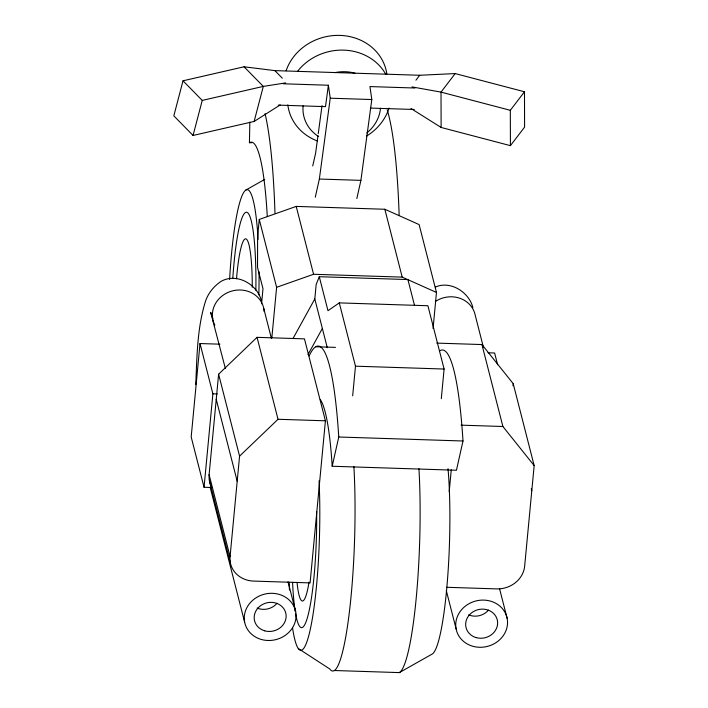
<?xml version="1.0" encoding="UTF-8"?>
<svg xmlns="http://www.w3.org/2000/svg" width="708" height="708" viewBox="0 0 708 708"><rect width="100%" height="100%" fill="white"/><g stroke="black" fill="none" stroke-linecap="round" stroke-linejoin="round"><path stroke-width="1.06" d="M267.27 216.418A161.84 21.753 -88.2 0 0 249.428 142.697L249.836 122.112M195.735 384.63C197.01 356.505 197.072 327.609 205.727 300.555C208.515 292.696 214.25 285.908 221.17 281.315C236.817 272.553 257.358 284.28 261.394 300.767M219.905 344.176L200.019 343.539L191.187 436.986L204.054 487.272L211.781 487.52M204.054 487.272L212.887 393.825L200.019 343.539M209.108 474.723L218.613 374.196L257.057 337.335L304.458 338.858L325.414 420.8L310.095 582.896L253.65 581.091A26.063 23.435 -14.3 0 1 230.065 556.665L209.108 474.723A26.063 23.435 -14.3 0 0 211.453 486.635M433.066 328.53L436.473 292.448L419.118 224.586L384.842 209.258L296.218 206.409L259.261 219.445L257.597 237.003L257.535 267.394L262.987 288.696L261.562 303.803M230.065 556.665L239.57 456.138L218.613 374.196M271.863 337.61L276.616 287.306L259.261 219.445M327.282 347.708L314.803 298.935L316.175 284.43L319.281 276.722L407.905 279.563L414.428 305.051M352.673 395.843L355.478 366.186L339.282 302.891L427.906 305.741L444.102 369.036L441.296 398.684M449.191 491.786L451.262 469.882M512.999 385.842L513.203 383.656L481.936 344.557L436.748 343.106M513.203 383.656L534.168 465.599L524.663 566.135A26.063 23.435 -14.3 0 1 496.618 588.897L446.695 587.286M317.954 135.812L315.626 153.105L312.741 165.964M318.246 133.653L322.034 105.563M283.35 83.792L328.379 85.234L325.503 106.634L278.271 105.111M315.281 197.231L319.361 179.027L330.247 98.2L328.379 85.234M356.832 198.567L360.912 180.363L371.806 99.536L369.939 86.571L414.968 88.022M439.907 350.734A212.966 28.621 -88.2 0 1 462.997 440.995L456.439 470.245L332.194 466.253L338.76 437.004A212.966 28.621 -88.2 0 0 309.166 355.947M411.021 108.536L441.119 127.458L510.424 145.653L524.593 127.113L524.478 91.766L455.182 73.57L419.694 75.269L274.89 70.623L244.074 66.791L183.009 80.8L173.832 115.847L193.063 135.458L254.128 121.449L280.173 104.952M193.063 135.458L202.24 100.412L183.009 80.8M254.128 121.449L263.305 86.403L244.074 66.791M292.97 338.601L314.803 298.935M307.98 354.602L322.361 328.477M415.941 80.181L419.694 75.269M455.182 73.57L441.013 92.111L441.119 127.458M510.424 145.653L510.318 110.315L524.478 91.766M239.57 456.138L278.023 419.278L325.414 420.8M339.282 302.891L327.981 310.706L319.281 276.722M245.871 190.036L264.677 179.425M334.3 670.511L399.339 672.6L432.252 654.024A111.643 15.001 -88.2 0 0 447.12 584.135A111.643 15.001 -88.2 0 0 448.031 468.678M435.349 287.076C450.58 280.279 469.059 292.236 472.882 307.555M276.616 287.306L313.573 274.27L402.197 277.12L436.473 292.448M202.24 100.412L263.305 86.403L285.696 82.898M330.247 98.2L371.806 99.536M370.346 108.076L414.286 109.483M249.428 142.697L251.623 142.768M319.361 179.027L360.912 180.363M315.671 346.743L335.459 347.38M487.989 352.788L494.618 353L497.627 364.77M355.478 366.186L444.102 369.036M212.887 393.825L217.303 393.967M461.014 425.154L502.892 426.499L534.168 465.599M338.76 437.004L462.997 440.995M412.021 86.907L441.013 92.111L510.318 110.315M298.289 648.528L329.742 668.963A131.343 17.656 -88.2 0 0 349.442 611.438A131.343 17.656 -88.2 0 0 353.885 466.59M274.89 70.623L282.315 78.19M212.851 318.618L210.674 312.378L225.356 368.425M531.248 488.6L531.788 490.733M483.458 347.424L475.245 315.317A26.063 23.745 -15.6 0 0 435.34 301.502M481.936 344.557L502.892 426.499M499.521 588.543L507.149 618.385A26.063 23.435 -14.3 0 1 472.811 646.262A26.063 23.435 -14.3 0 1 464.97 606.42A26.063 23.435 -14.3 0 1 507.149 618.385M384.842 209.258L402.197 277.12M446.305 590.587L456.138 628.996M296.218 206.409L313.573 274.27M263.765 308.52L271.43 338.486M257.057 337.335L278.023 419.278M288.032 581.746L295.67 611.588A26.063 23.435 -14.3 0 1 261.323 639.466A26.063 23.435 -14.3 0 1 253.491 599.632A26.063 23.435 -14.3 0 1 295.67 611.588M216.232 399.33L237.198 481.272M209.409 480.865L230.374 562.798M210.258 487.759L244.649 622.199M488.476 610.11A16.08 14.461 -14.3 0 1 468.625 614.854M214.843 325.149A26.063 23.745 -15.6 0 1 232.012 291.006A26.063 23.745 -15.6 0 1 264.155 311.609M276.996 603.313A16.08 14.461 -14.3 0 1 257.146 608.057M320.264 399.569A161.84 21.753 -88.2 0 1 332.194 466.253M389.019 108.112A52.1 46.843 -14.3 0 1 366.717 135.971M317.467 141.025A52.1 46.843 -14.3 0 1 287.82 104.864M297.484 71.402A52.1 46.843 -14.3 0 1 385.718 74.234M286.12 70.72A52.1 46.843 -14.3 0 1 339.982 35.4A52.1 46.843 -14.3 0 1 386.86 73.959M380.497 108.333A39.073 35.135 -14.3 0 1 366.797 132.971M318.644 136.538A39.073 35.135 -14.3 0 1 303.104 105.846M335.017 72.605A39.073 35.135 -14.3 0 1 355.044 73.243M387.223 109.899A212.966 28.621 -88.2 0 1 399.144 214.86M265.066 113.661A212.966 28.621 -88.2 0 1 274.978 213.108M418.932 468.678A131.343 17.656 -88.2 0 1 399.339 672.6M319.051 480.9A111.643 15.001 -88.2 0 1 311.83 621.544A111.643 15.001 -88.2 0 1 292.528 627.66M289.439 590.038A111.643 15.001 -88.2 0 1 289.191 582.303M316.644 511.495A88.996 11.956 -88.2 0 1 309.467 609.145A88.996 11.956 -88.2 0 1 295.581 613.615M295.209 611.447A88.996 11.956 -88.2 0 1 292.581 582.33M309.033 582.126A62.41 8.39 -88.2 0 1 297.024 582.365M229.604 279.483A111.643 15.001 -88.2 0 1 244.18 191.762A111.643 15.001 -88.2 0 1 258.093 239.339M259.057 271.748A111.643 15.001 -88.2 0 1 258.836 294.873M232.817 278.076A88.996 11.956 -88.2 0 1 247.287 212.48A88.996 11.956 -88.2 0 1 255.862 290.315M236.525 278.757A62.41 8.39 -88.2 0 1 246.207 238.994A62.41 8.39 -88.2 0 1 252.269 287.271M476.192 637.616A16.08 14.461 -14.3 0 0 497.388 620.42A16.08 14.461 -14.3 0 0 471.351 613.031A16.08 14.461 -14.3 0 0 476.192 637.616M264.712 630.828A16.08 14.461 -14.3 0 0 285.899 613.624A16.08 14.461 -14.3 0 0 259.871 606.243A16.08 14.461 -14.3 0 0 264.712 630.828"/></g></svg>
